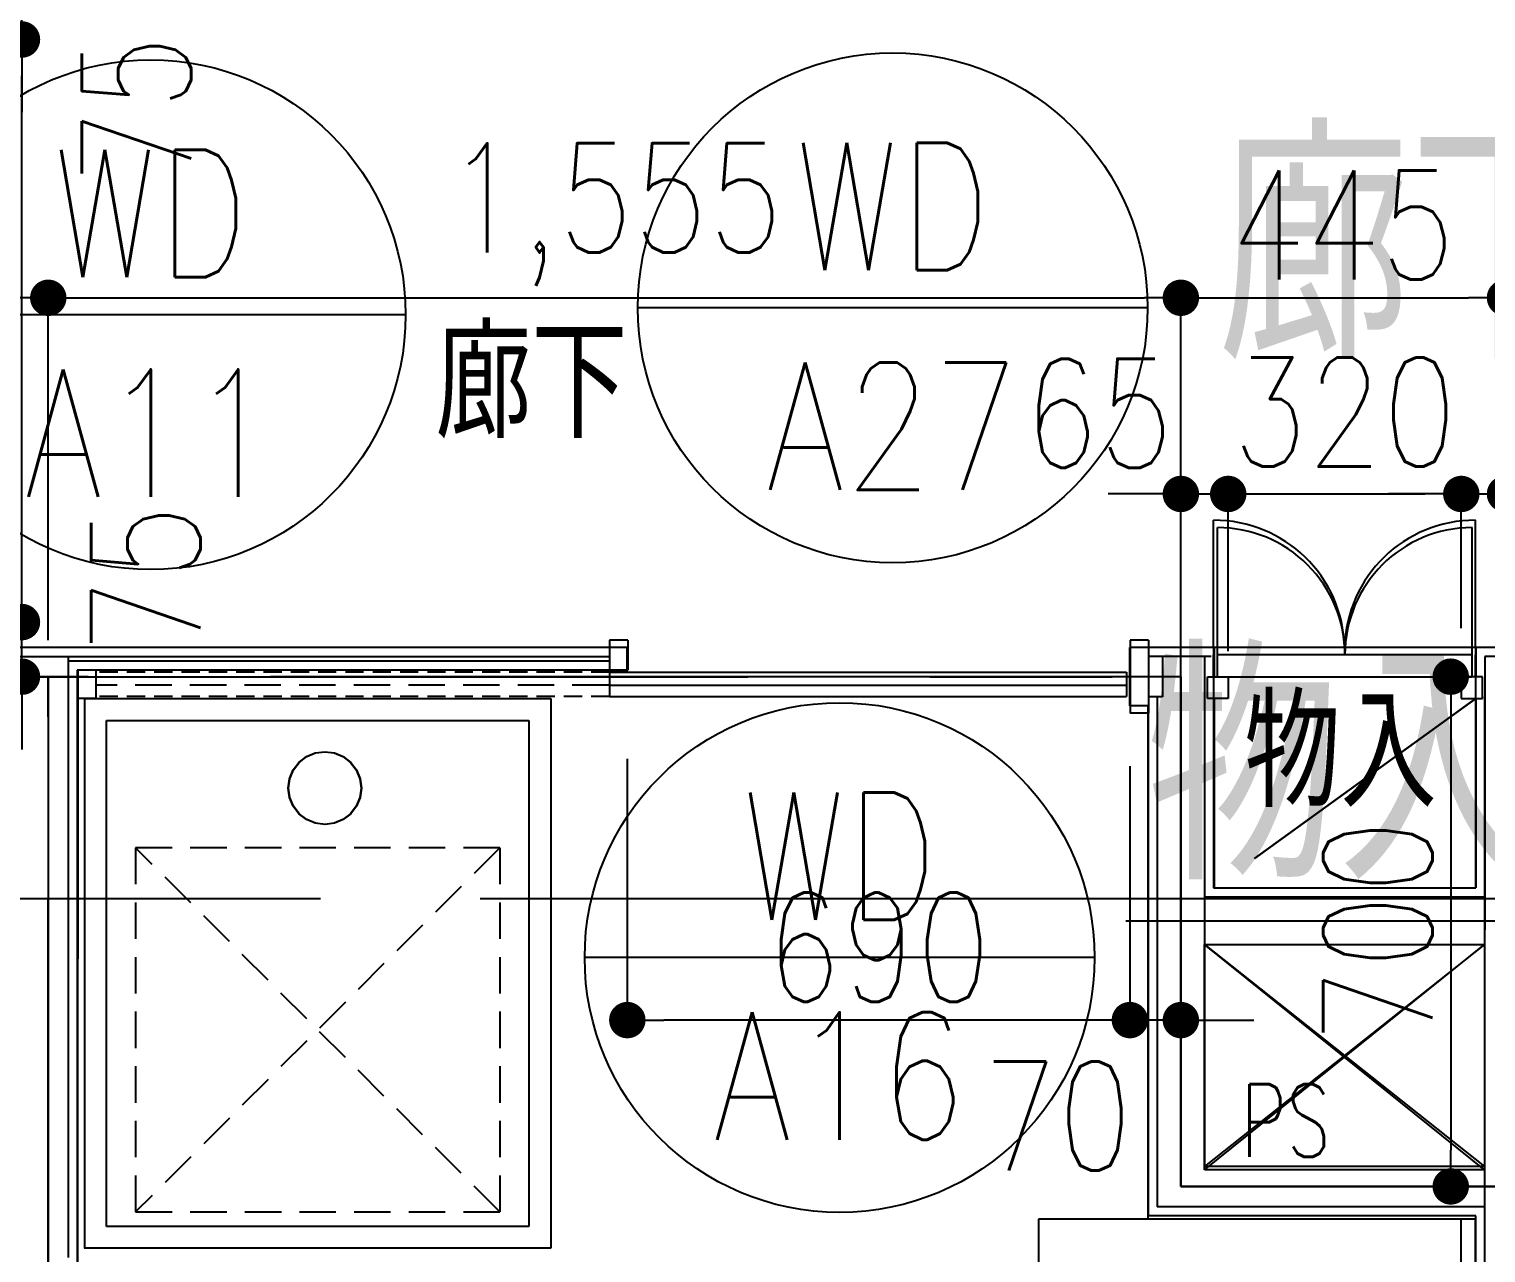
# Model space of a CAD drawing. Header units: millimetres. Extents: x 15495 to 166182, y -39946 to 18307.
# Drawn here: x 96053 to 98053, y -28248 to -26567 of the extents above; entities that cross this region are included whole.
import ezdxf
from ezdxf.enums import TextEntityAlignment as Align

# ---------------------------------------------------------------- set-up
doc = ezdxf.new("R2010")
doc.units = ezdxf.units.MM
doc.header["$LTSCALE"] = 1000
for name, pattern in [('CENTER', [2, 1.25, -0.25, 0.25, -0.25]), ('DASHED', [0.75, 0.5, -0.25]), ('DASHED2', [0.375, 0.25, -0.125])]:
    doc.linetypes.add(name, pattern=pattern)
doc.layers.get('0').update_dxf_attribs({"linetype": 'CONTINUOUS'})
for name, color, linetype in [('DT_ID', 13, 'CONTINUOUS'), ('E_TEXT', 3, 'CONTINUOUS'), ('F_FINI1-50', 190, 'CONTINUOUS'), ('F_FITT1-100', 5, 'CONTINUOUS'), ('F_FITT1-50', 5, 'CONTINUOUS'), ('SENMEN-A_B_C_E_F_TYPE_A_SANI-100', 60, 'CONTINUOUS'), ('SENMEN-A_B_C_E_F_TYPE_A_SANI-50', 60, 'CONTINUOUS'), ('SENMEN-A_B_C_E_F_TYPE_DT_ID', 13, 'CONTINUOUS'), ('TF-A_SANI-100', 60, 'CONTINUOUS'), ('TF-A_SANI-50', 60, 'CONTINUOUS'), ('TF-A_SANI_KYOUTSU', 60, 'CONTINUOUS'), ('TF-DT_ID-100', 13, 'CONTINUOUS'), ('TF-E_DIM-50', 3, 'CONTINUOUS'), ('TF-E_GRID-100', 1, 'CENTER'), ('TF-E_GRID-50', 1, 'CENTER'), ('TF-E_TEXT-100', 3, 'CONTINUOUS'), ('TF-E_TEXT-50', 3, 'CONTINUOUS'), ('TF-F_FINI1-100', 190, 'CONTINUOUS'), ('TF-F_FINI1-50', 190, 'CONTINUOUS'), ('TF-F_FITT1-100', 5, 'CONTINUOUS'), ('TF-F_FITT1-50', 5, 'CONTINUOUS'), ('TF-H-AREA-50', 1, 'CENTER'), ('TF-H_LINE1-100', 140, 'CONTINUOUS'), ('TF-H_LINE1-50', 140, 'CONTINUOUS'), ('TF-U_LGS-50', 120, 'CONTINUOUS')]:
    doc.layers.add(name, color=color, linetype=linetype)
doc.styles.add('DIM', font='romans.shx', dxfattribs={"width": 0.8, "bigfont": 'bigfont.shx'})
doc.styles.add('ROOM', font='romans.shx', dxfattribs={"width": 0.8, "bigfont": 'bigfont.shx'})
doc.styles.add('SENMEN-A_B_C_E_F_TYPE_STANDARD', font='TXT', dxfattribs={"bigfont": 'BIGFONT'})
doc.styles.get("Standard").update_dxf_attribs({"font": 'txt.shx', "bigfont": 'bigfont.shx'})
doc.dimstyles.new('DIM50_3_3', dxfattribs={"dimscale": 50, "dimtxt": 3, "dimasz": 1, "dimexe": 0, "dimexo": 1, "dimgap": 0.5, "dimtad": 1, "dimdec": 1, "dimdsep": 46, "dimlunit": 6, "dimtxsty": 'DIM', "dimblk1": 'DOT', "dimblk2": 'DOT', "dimsah": 1, "dimcen": 1, "dimclrd": 256, "dimclre": 256, "dimclrt": 256, "dimadec": 0, "dimazin": 0, "dimtfac": 1, "dimtdec": 1, "dimtix": 1, "dimtmove": 2, "dimatfit": 3, "dimldrblk": 'DOT', "dimfxl": 1, "dimtvp": 0.833333, "dimtolj": 1, "dimarcsym": 0})

# ---------------------------------------------------------------- blocks, each defined once
blk = doc.blocks.new('SENMEN-A_B_C_E_F_TYPE_SENMEN-2_1350')
at = {"layer": 'SENMEN-A_B_C_E_F_TYPE_A_SANI-100', "color": 6, "linetype": 'Continuous'}
for p, q in [((0, 0), (1320, 0)), ((0, 0), (1320, 0)), ((0, 0), (0, -600)), ((1320, 0), (1320, -600)), ((0, -600), (1320, -600))]:
    blk.add_line(p, q, dxfattribs=at)
at = {"layer": 'SENMEN-A_B_C_E_F_TYPE_A_SANI-100', "linetype": 'Continuous'}
for centre, radius, start, end in [((660, -535), 380, 90, 112.96), ((660, -535), 380, 67.04, 90), ((599.5, -392.3), 225, 112.96, 143.62), ((720.5, -392.3), 225, 36.38, 67.04), ((515, -330), 120, 143.62, 216.38), ((805, -330), 120, 323.62, 36.38), ((599.5, -267.7), 225, 216.38, 247.04), ((720.5, -267.7), 225, 292.96, 323.62), ((660, -125), 380, 247.04, 292.96)]:
    blk.add_arc(centre, radius, start, end, dxfattribs=at)
at = {"layer": 'SENMEN-A_B_C_E_F_TYPE_A_SANI-50', "color": 6, "linetype": 'Continuous'}
for p, q in [((0, 0), (0, -600)), ((0, 0), (1320, 0)), ((0, 0), (1320, 0)), ((1320, 0), (1320, -600)), ((0, -20), (1320, -20)), ((0, -600), (1320, -600))]:
    blk.add_line(p, q, dxfattribs=at)
at = {"layer": 'SENMEN-A_B_C_E_F_TYPE_A_SANI-50', "linetype": 'Continuous'}
for radius in [31, 20.5]:
    blk.add_circle((660, -252), radius, dxfattribs=at)
for centre, radius, start, end in [((660, -535), 380, 90, 112.96), ((660, -535), 380, 67.04, 90), ((599.5, -392.3), 225, 112.96, 143.62), ((720.5, -392.3), 225, 36.38, 67.04), ((515, -330), 120, 143.62, 216.38), ((805, -330), 120, 323.62, 36.38), ((599.5, -267.7), 225, 216.38, 247.04), ((720.5, -267.7), 225, 292.96, 323.62), ((660, -125), 380, 247.04, 292.96)]:
    blk.add_arc(centre, radius, start, end, dxfattribs=at)
at = {"layer": 'SENMEN-A_B_C_E_F_TYPE_DT_ID', "style": 'SENMEN-A_B_C_E_F_TYPE_STANDARD', "flags": 1}
for tag, p in [('SNメーカー', (2610.9, 3368.9)), ('SN品番', (2619.7, 3009.5)), ('SN価格', (2630.3, 2597.6)), ('SN取付個所', (2619.7, 2181.8)), ('SN寸法（W）', (2628.5, 1788.1)), ('SN寸法（D）', (2652.4, 1418.5)), ('SNカウンターカラー', (2655.4, 1020.6)), ('SN洗面台カラー', (2655.4, 604.1)), ('SN水栓金具', (2655.4, 104.1)), ('SN特記事項', (2655.4, -371.8))]:
    blk.add_attdef(tag, p, '', height=250, dxfattribs=at)
blk = doc.blocks.new('SENMEN-A_B_C_E_F_TYPE')
at = {"layer": 'SENMEN-A_B_C_E_F_TYPE_DT_ID', "linetype": 'Continuous'}
blk.add_blockref('SENMEN-A_B_C_E_F_TYPE_SENMEN-2_1350', (0, 0), dxfattribs=at)
blk = doc.blocks.new('WD-A16_100')
at = {"layer": 'F_FITT1-100'}
blk.add_line((715, 51.5), (5, 51.5), dxfattribs=at)
at = {"layer": 'F_FITT1-100', "linetype": 'DASHED', "ltscale": 0.1}
blk.add_line((715, 51.5), (1420, 51.5), dxfattribs=at)
blk = doc.blocks.new('TATEGU-KIGOU')
at = {"color": 2}
blk.add_line((350, 0), (-350, 0), dxfattribs=at)
blk.add_circle((0, 0), 350, dxfattribs=at)
at = {"color": 2, "style": 'ROOM', "width": 0.8}
for tag, p in [('建具種別', (0, 51.6)), ('建具番号', (0, -250.1))]:
    blk.add_attdef(tag, text='', height=175, dxfattribs=at).set_placement(p, align=Align.CENTER)
at = {"flags": 1}
for tag, p in [('内法寸法（W）', (-414, -713.8)), ('内法寸法（H）', (-414, -1063.8)), ('階', (-373.6, -1414.3)), ('部屋名', (-373.6, -1786.8)), ('メーカー名', (-373.6, -2148.9)), ('値段', (-373.6, -2498.9)), ('重量', (-373.6, -2848.9)), ('建具形状', (-373.6, -3199)), ('開閉方式', (-373.6, -3549)), ('取付場所', (-373.6, -3899)), ('見込', (-373.6, -4296.3)), ('扉厚', (-373.6, -4646.3)), ('仕上', (-373.6, -4996.3)), ('ガラス', (-373.6, -5346.3)), ('建具金物', (-373.6, -5696.3)), ('枠形状', (-373.6, -6046.3)), ('沓摺形状', (-373.6, -6396.3)), ('特記事項', (-373.6, -6746.3)), ('防火性能', (-373.6, -7096.3))]:
    blk.add_attdef(tag, p, '', height=175, dxfattribs=at)
blk = doc.blocks.new('ROOM')
at = {"layer": 'DT_ID', "flags": 1}
for tag, p in [('室番号', (0, 500)), ('面積', (0, -500)), ('内装制限', (0, -1000)), ('仕上レベル', (0, -1500)), ('スラブレベル', (0, -2000)), ('天井高', (0, -2500)), ('床下地', (0, -3000)), ('床仕上', (0, -3500)), ('巾木高さ', (0, -4000)), ('巾木仕上', (0, -4500)), ('壁下地', (0, -5000)), ('壁仕上', (0, -5500)), ('天井下地', (0, -6000)), ('天井仕上', (0, -6500)), ('見切縁', (0, -7000)), ('備考', (0, -7500))]:
    blk.add_attdef(tag, p, '', height=300, dxfattribs=at)
at = {"layer": 'E_TEXT', "style": 'ROOM', "width": 0.8}
blk.add_attdef('室名', (0, 0), '', height=300, dxfattribs=at)
blk = doc.blocks.new('WD-A27_100')
at = {"layer": 'F_FITT1-100'}
for p, q in [((-359.5, 0), (-359.5, 174.7)), ((0, 0), (0, 174.7)), ((0, 0), (-359.5, 0))]:
    blk.add_line(p, q, dxfattribs=at)
for centre, start, end in [((-358.8, -4.3), 1.385, 90.2315), ((-0.7, -4.3), 89.7686, 178.6158)]:
    blk.add_arc(centre, 179.1, start, end, dxfattribs=at)
blk = doc.blocks.new('TF-BLOCK_100')
at = {"layer": 'TF-A_SANI-100'}
for p, q in [((4840, 6775), (5479.5, 6775)), ((4840, 6775), (5479.5, 6775)), ((4840, 6020), (4840, 6775)), ((4840, 6020), (4840, 6775)), ((5480, 6775), (5480, 6020)), ((5480, 6775), (5480, 6020)), ((5144.5, 6695.3), (5156.56, 6700.3)), ((5144.5, 6695.3), (5156.56, 6700.3)), ((5156.56, 6700.3), (5169.5, 6702)), ((5156.56, 6700.3), (5169.5, 6702)), ((5169.5, 6702), (5182.44, 6700.3)), ((5169.5, 6702), (5182.44, 6700.3)), ((5182.44, 6700.3), (5194.5, 6695.3)), ((5182.44, 6700.3), (5194.5, 6695.3)), ((5126.2, 6677), (5134.14, 6687.36)), ((5126.2, 6677), (5134.14, 6687.36)), ((5134.14, 6687.36), (5144.5, 6695.3)), ((5134.14, 6687.36), (5144.5, 6695.3)), ((5194.5, 6695.3), (5204.86, 6687.36)), ((5194.5, 6695.3), (5204.86, 6687.36)), ((5204.86, 6687.36), (5212.8, 6677)), ((5204.86, 6687.36), (5212.8, 6677)), ((5119.5, 6652), (5121.2, 6664.94)), ((5119.5, 6652), (5121.2, 6664.94)), ((5121.2, 6664.94), (5126.2, 6677)), ((5121.2, 6664.94), (5126.2, 6677)), ((5212.8, 6677), (5217.8, 6664.94)), ((5212.8, 6677), (5217.8, 6664.94)), ((5217.8, 6664.94), (5219.5, 6652)), ((5217.8, 6664.94), (5219.5, 6652)), ((5121.2, 6639.06), (5119.5, 6652)), ((5121.2, 6639.06), (5119.5, 6652)), ((5219.5, 6652), (5217.8, 6639.06)), ((5219.5, 6652), (5217.8, 6639.06)), ((5126.2, 6627), (5121.2, 6639.06)), ((5126.2, 6627), (5121.2, 6639.06)), ((5134.14, 6616.64), (5126.2, 6627)), ((5134.14, 6616.64), (5126.2, 6627)), ((5212.8, 6627), (5204.86, 6616.64)), ((5212.8, 6627), (5204.86, 6616.64)), ((5217.8, 6639.06), (5212.8, 6627)), ((5217.8, 6639.06), (5212.8, 6627)), ((5144.5, 6608.7), (5134.14, 6616.64)), ((5144.5, 6608.7), (5134.14, 6616.64)), ((5156.56, 6603.7), (5144.5, 6608.7)), ((5156.56, 6603.7), (5144.5, 6608.7)), ((5169.5, 6602), (5156.56, 6603.7)), ((5169.5, 6602), (5156.56, 6603.7)), ((5182.44, 6603.7), (5169.5, 6602)), ((5182.44, 6603.7), (5169.5, 6602)), ((5194.5, 6608.7), (5182.44, 6603.7)), ((5194.5, 6608.7), (5182.44, 6603.7)), ((5204.86, 6616.64), (5194.5, 6608.7)), ((5204.86, 6616.64), (5194.5, 6608.7)), ((5479.5, 6020), (4839.5, 6020)), ((5479.5, 6020), (4839.5, 6020))]:
    blk.add_line(p, q, dxfattribs=at)
at = {"layer": 'TF-E_GRID-100'}
blk.add_line((30632.81, 6500), (-4082.3, 6500), dxfattribs=at)
at = {"layer": 'TF-F_FINI1-100'}
for p, q in [((5584.5, 6845), (4540.5, 6845)), ((5584.5, 6845), (5584.5, 6814)), ((6274.5, 6845), (6274.5, 6765)), ((6390, 6845), (6274.5, 6845)), ((6390, 6845), (6300, 6845)), ((6390, 6845), (6390, 6515)), ((6390, 6845), (6390, 6805)), ((6998.73, 6845), (6749.5, 6845)), ((6749.5, 6845), (6749.5, 6515)), ((6749.5, 6845), (6749.5, 6805)), ((5584.5, 6814), (4829.5, 6814)), ((4829.5, 6814), (4829.5, 6020)), ((4829.49, 6765), (4829.5, 4740)), ((6299.5, 6765), (6274.5, 6765)), ((6299.5, 6765), (6299.5, 6765)), ((6299.5, 6765), (6299.5, 6060)), ((6390, 6515), (6749.5, 6515)), ((6377.5, 6128), (6377.5, 6437)), ((6377.5, 6437), (6762, 6437)), ((6762, 6437), (6762, 6128)), ((6762, 6128), (6377.5, 6128)), ((6749.5, 6060), (6299.5, 6060)), ((6749.5, 4740), (6749.5, 6060)), ((4829.5, 6020), (4829.5, 4740))]:
    blk.add_line(p, q, dxfattribs=at)
at = {"layer": 'TF-F_FITT1-100'}
for p, q in [((6390, 6805), (6390, 6835)), ((6749.5, 6805), (6749.5, 6835))]:
    blk.add_line(p, q, dxfattribs=at)
at = {"layer": 'TF-H_LINE1-100', "linetype": 'CENTER', "ltscale": 0.3}
blk.add_line((6749.5, 6775), (6390, 6515), dxfattribs=at)
at = {"layer": 'TF-H_LINE1-100', "linetype": 'DASHED2', "ltscale": 0.2}
for p, q in [((5410, 6070), (4910, 6570)), ((5410, 6570), (4910, 6070)), ((5410, 6570), (4910, 6570)), ((4910, 6570), (4910, 6070)), ((5410, 6570), (5410, 6070)), ((4910, 6070), (5410, 6070))]:
    blk.add_line(p, q, dxfattribs=at)
at = {"layer": 'TF-H_LINE1-100'}
for p, q in [((6762, 6128), (6377.5, 6437)), ((6377.5, 6128), (6762, 6437))]:
    blk.add_line(p, q, dxfattribs=at)
at = {"layer": 'TF-A_SANI_KYOUTSU', "rotation": 270}
blk.add_blockref('SENMEN-A_B_C_E_F_TYPE', (6749.5, 6060), dxfattribs=at)
at = {"layer": 'TF-DT_ID-100'}
for p, values in [((5949.33, 7311.46), {'建具種別': 'WD', '建具番号': 'A27'}), ((4930.65, 7302), {'建具種別': 'WD', '建具番号': 'A11'}), ((5876.46, 6419.28), {'建具種別': 'WD', '建具番号': 'A16'})]:
    blk.add_blockref('TATEGU-KIGOU', p, dxfattribs=at).add_auto_attribs(values)
at = {"layer": 'TF-E_TEXT-100'}
ref = blk.add_blockref('ROOM', (6395.56, 7241.74), dxfattribs=at)
ref.add_attrib('室名', '廊下', (6395.56, 7241.74), dxfattribs={"height": 300, "style": 'ROOM', "width": 0.8})
ref = blk.add_blockref('ROOM', (6297.36, 6526.57), dxfattribs=at)
ref.add_attrib('室名', '物入', (6297.36, 6526.57), dxfattribs={"height": 300, "style": 'ROOM', "width": 0.8})
at = {"layer": 'TF-F_FITT1-100'}
blk.add_blockref('WD-A27_100', (6749.5, 6845), dxfattribs=at)
at = {"layer": 'TF-F_FITT1-100', "xscale": -1, "yscale": -1}
blk.add_blockref('WD-A16_100', (6274.5, 6845), dxfattribs=at)
blk = doc.blocks.new('DOT')
at = {"color": 0, "linetype": 'ByBlock'}
blk.add_line((-0.5, 0), (-1, 0), dxfattribs=at)
at = {"color": 0, "linetype": 'ByBlock', "const_width": 0.5}
blk.add_lwpolyline([(-0.25, 0, 1), (0.25, 0, 1)], format="xyb", close=True, dxfattribs=at)
blk = doc.blocks.new('*D713')
at = {"layer": 'TF-E_DIM-50', "lineweight": -2}
for p, q in [((96079.6, -27406.4), (96079.6, -26936.1)), ((96129.6, -26936.1), (97584.6, -26936.1)), ((97634.6, -27103.1), (97634.6, -26936.1))]:
    blk.add_line(p, q, dxfattribs=at)
at = {"layer": 'TF-E_DIM-50', "lineweight": -2, "xscale": 50, "yscale": 50, "zscale": 50, "rotation": 180}
blk.add_blockref('DOT', (96079.6, -26936.1), dxfattribs=at)
at = {"layer": 'TF-E_DIM-50', "lineweight": -2, "xscale": 50, "yscale": 50, "zscale": 50}
blk.add_blockref('DOT', (97634.6, -26936.1), dxfattribs=at)
at = {"layer": 'TF-E_DIM-50', "insert": (96857.1, -26821.8), "char_height": 150, "attachment_point": 5, "style": 'DIM'}
blk.add_mtext('\\A1;1,555', dxfattribs=at)
blk = doc.blocks.new('_DOT')
at = {"color": 0, "linetype": 'ByBlock'}
blk.add_line((-0.5, 0), (-1, 0), dxfattribs=at)
at = {"color": 0, "linetype": 'ByBlock', "const_width": 0.5}
blk.add_lwpolyline([(-0.25, 0, 1), (0.25, 0, 1)], format="xyb", close=True, dxfattribs=at)
blk = doc.blocks.new('WD-A16_50')
at = {"layer": 'F_FINI1-50'}
blk.add_line((740, 31), (1470, 31), dxfattribs=at)
at = {"layer": 'F_FITT1-50'}
for p, q in [((0, 90), (25, 90)), ((0, -10.000125), (0, 90)), ((25, -10.000125), (25, 90)), ((30, 34), (30, 67)), ((740, 67), (30, 67)), ((740, 34), (740, 67)), ((1445, 31), (1445, 70)), ((1445, 70), (1470, 70)), ((740, 34), (30, 34)), ((740, 31), (715, 31)), ((715, -10.000125), (715, 31)), ((740, -10.000125), (740, 31)), ((0, -10.000125), (25, -10.000125)), ((715, -10.00025), (740, -10.00025))]:
    blk.add_line(p, q, dxfattribs=at)
at = {"layer": 'F_FITT1-50', "linetype": 'DASHED2', "ltscale": 0.1}
for p, q in [((740, 67), (1445, 67)), ((740, 34), (1445, 34))]:
    blk.add_line(p, q, dxfattribs=at)
blk = doc.blocks.new('*D596')
at = {"layer": 'TF-E_DIM-50', "lineweight": -2}
for p, q in [((95855.8, -26581.4), (96043.5, -26581.4)), ((96043.5, -27331.4), (96043.5, -26631.4)), ((95855.8, -27381.4), (96043.5, -27381.4))]:
    blk.add_line(p, q, dxfattribs=at)
at = {"layer": 'TF-E_DIM-50', "lineweight": -2, "xscale": 50, "yscale": 50, "zscale": 50}
for p, rotation in [((96043.5, -26581.4), 90), ((96043.5, -27381.4), 270)]:
    blk.add_blockref('DOT', p, dxfattribs=dict(at, rotation=rotation))
at = {"layer": 'TF-E_DIM-50', "insert": (95943.5, -26981.4), "char_height": 150, "attachment_point": 5, "rotation": 90, "style": 'DIM'}
blk.add_mtext('\\A1;800', dxfattribs=at)
blk = doc.blocks.new('*D669')
at = {"layer": 'TF-E_DIM-50', "lineweight": -2}
for p, q in [((94889.6, -27029.1), (94889.6, -26936.1)), ((94939.6, -26936.1), (96029.6, -26936.1)), ((96079.6, -27060.9), (96079.6, -26936.1))]:
    blk.add_line(p, q, dxfattribs=at)
at = {"layer": 'TF-E_DIM-50', "lineweight": -2, "xscale": 50, "yscale": 50, "zscale": 50, "rotation": 180}
blk.add_blockref('DOT', (94889.6, -26936.1), dxfattribs=at)
at = {"layer": 'TF-E_DIM-50', "lineweight": -2, "xscale": 50, "yscale": 50, "zscale": 50}
blk.add_blockref('DOT', (96079.6, -26936.1), dxfattribs=at)
at = {"layer": 'TF-E_DIM-50', "insert": (95484.6, -26821.8), "char_height": 150, "attachment_point": 5, "style": 'DIM'}
blk.add_mtext('\\A1;1,190', dxfattribs=at)
blk = doc.blocks.new('*D595')
at = {"layer": 'TF-E_DIM-50', "lineweight": -2}
for p, q in [((96043.5, -27331.4), (96043.5, -27281.4)), ((95855.8, -27381.4), (96043.5, -27381.4)), ((96043.5, -27456.4), (96043.5, -27381.4)), ((96021.1, -27456.4), (96043.5, -27456.4)), ((96043.5, -27506.4), (96043.5, -27556.4))]:
    blk.add_line(p, q, dxfattribs=at)
at = {"layer": 'TF-E_DIM-50', "lineweight": -2, "xscale": 50, "yscale": 50, "zscale": 50}
for p, rotation in [((96043.5, -27381.4), 270), ((96043.5, -27456.4), 90)]:
    blk.add_blockref('DOT', p, dxfattribs=dict(at, rotation=rotation))
at = {"layer": 'TF-E_DIM-50', "insert": (96213.4, -27322.3), "char_height": 150, "attachment_point": 5, "rotation": 90, "style": 'DIM'}
blk.add_mtext('\\A1;75', dxfattribs=at)
blk = doc.blocks.new('*D709')
at = {"layer": 'TF-E_DIM-50', "lineweight": -2}
for p, q in [((96043.5, -26456.4), (96043.5, -26406.4)), ((95990.9, -26506.4), (96043.5, -26506.4)), ((96043.5, -26581.4), (96043.5, -26506.4)), ((95855.8, -26581.4), (96043.5, -26581.4)), ((96043.5, -26631.4), (96043.5, -26681.4))]:
    blk.add_line(p, q, dxfattribs=at)
at = {"layer": 'TF-E_DIM-50', "lineweight": -2, "xscale": 50, "yscale": 50, "zscale": 50}
for p, rotation in [((96043.5, -26506.4), 270), ((96043.5, -26581.4), 90)]:
    blk.add_blockref('DOT', p, dxfattribs=dict(at, rotation=rotation))
at = {"layer": 'TF-E_DIM-50', "insert": (96200.7, -26677.9), "char_height": 150, "attachment_point": 5, "rotation": 90, "style": 'DIM'}
blk.add_mtext('\\A1;75', dxfattribs=at)
blk = doc.blocks.new('*D633')
at = {"layer": 'TF-E_DIM-50', "lineweight": -2}
for p, q in [((97634.6, -27446.7), (97634.6, -26936.1)), ((97684.6, -26936.1), (98029.6, -26936.1)), ((98079.6, -27451.4), (98079.6, -26936.1))]:
    blk.add_line(p, q, dxfattribs=at)
at = {"layer": 'TF-E_DIM-50', "lineweight": -2, "xscale": 50, "yscale": 50, "zscale": 50, "rotation": 180}
blk.add_blockref('DOT', (97634.6, -26936.1), dxfattribs=at)
at = {"layer": 'TF-E_DIM-50', "lineweight": -2, "xscale": 50, "yscale": 50, "zscale": 50}
blk.add_blockref('DOT', (98079.6, -26936.1), dxfattribs=at)
at = {"layer": 'TF-E_DIM-50', "insert": (97857.1, -26836.1), "char_height": 150, "attachment_point": 5, "style": 'DIM'}
blk.add_mtext('\\A1;445', dxfattribs=at)
blk = doc.blocks.new('*D630')
at = {"layer": 'TF-E_DIM-50', "lineweight": -2}
for p, q in [((97969.6, -27205.5), (97919.6, -27205.5)), ((98019.6, -27389.6), (98019.6, -27205.5)), ((98019.6, -27205.5), (98079.6, -27205.5)), ((98079.6, -27508.8), (98079.6, -27205.5)), ((98129.6, -27205.5), (98179.6, -27205.5))]:
    blk.add_line(p, q, dxfattribs=at)
at = {"layer": 'TF-E_DIM-50', "lineweight": -2, "xscale": 50, "yscale": 50, "zscale": 50}
blk.add_blockref('DOT', (98019.6, -27205.5), dxfattribs=at)
at = {"layer": 'TF-E_DIM-50', "lineweight": -2, "xscale": 50, "yscale": 50, "zscale": 50, "rotation": 180}
blk.add_blockref('DOT', (98079.6, -27205.5), dxfattribs=at)
at = {"layer": 'TF-E_DIM-50', "insert": (98192.2, -27097.8), "char_height": 150, "attachment_point": 5, "style": 'DIM'}
blk.add_mtext('\\A1;60', dxfattribs=at)
blk = doc.blocks.new('*D632')
at = {"layer": 'TF-E_DIM-50', "lineweight": -2}
for p, q in [((97584.6, -27205.5), (97534.6, -27205.5)), ((97634.6, -27508.8), (97634.6, -27205.5)), ((97634.6, -27205.5), (97699.6, -27205.5)), ((97699.6, -27421.4), (97699.6, -27205.5)), ((97749.6, -27205.5), (97799.6, -27205.5))]:
    blk.add_line(p, q, dxfattribs=at)
at = {"layer": 'TF-E_DIM-50', "lineweight": -2, "xscale": 50, "yscale": 50, "zscale": 50}
blk.add_blockref('DOT', (97634.6, -27205.5), dxfattribs=at)
at = {"layer": 'TF-E_DIM-50', "lineweight": -2, "xscale": 50, "yscale": 50, "zscale": 50, "rotation": 180}
blk.add_blockref('DOT', (97699.6, -27205.5), dxfattribs=at)
at = {"layer": 'TF-E_DIM-50', "insert": (97521.8, -27094.7), "char_height": 150, "attachment_point": 5, "style": 'DIM'}
blk.add_mtext('\\A1;65', dxfattribs=at)
blk = doc.blocks.new('*D631')
at = {"layer": 'TF-E_DIM-50', "lineweight": -2}
for p, q in [((97699.6, -27421.4), (97699.6, -27205.5)), ((97749.6, -27205.5), (97969.6, -27205.5)), ((98019.6, -27363.2), (98019.6, -27205.5))]:
    blk.add_line(p, q, dxfattribs=at)
at = {"layer": 'TF-E_DIM-50', "lineweight": -2, "xscale": 50, "yscale": 50, "zscale": 50, "rotation": 180}
blk.add_blockref('DOT', (97699.6, -27205.5), dxfattribs=at)
at = {"layer": 'TF-E_DIM-50', "lineweight": -2, "xscale": 50, "yscale": 50, "zscale": 50}
blk.add_blockref('DOT', (98019.6, -27205.5), dxfattribs=at)
at = {"layer": 'TF-E_DIM-50', "insert": (97859.6, -27093), "char_height": 150, "attachment_point": 5, "style": 'DIM'}
blk.add_mtext('\\A1;320', dxfattribs=at)
blk = doc.blocks.new('WD-A27_50')
at = {"layer": 'F_FITT1-50'}
for p, q in [((-354.5, -10), (-354.5, 164.7)), ((-5, -10), (-5, 164.7)), ((-5, -10), (-354.5, -10)), ((-354.5, -40), (-354.5, -10)), ((-5, -40), (-5, -10)), ((-354.5, -40), (-5, -40))]:
    blk.add_line(p, q, dxfattribs=at)
at = {"layer": 'F_FITT1-50', "linetype": 'Continuous'}
for p, q in [((-368.5, -40), (-340, -40)), ((-368.5, -70), (-368.5, -40)), ((-340, -40), (-340, -70)), ((-20, -40), (-20, -70)), ((9, -40), (-20, -40)), ((9, -70), (9, -40)), ((-340, -70), (-368.5, -70)), ((-20, -70), (9, -70))]:
    blk.add_line(p, q, dxfattribs=at)
at = {"layer": 'F_FITT1-50'}
for centre, start, end in [((-354.5, -10), 359.9999, 90), ((-5, -10), 90, 180)]:
    blk.add_arc(centre, 174.7, start, end, dxfattribs=at)
blk = doc.blocks.new('*D609')
at = {"layer": 'TF-E_DIM-50', "lineweight": -2}
for p, q in [((97955.1, -27456.4), (98005.1, -27456.4)), ((98005.1, -27506.4), (98005.1, -28106.4)), ((97955.1, -28156.4), (98005.1, -28156.4))]:
    blk.add_line(p, q, dxfattribs=at)
at = {"layer": 'TF-E_DIM-50', "lineweight": -2, "xscale": 50, "yscale": 50, "zscale": 50}
for p, rotation in [((98005.1, -27456.4), 90), ((98005.1, -28156.4), 270)]:
    blk.add_blockref('DOT', p, dxfattribs=dict(at, rotation=rotation))
at = {"layer": 'TF-E_DIM-50', "insert": (97905.1, -27806.4), "char_height": 150, "attachment_point": 5, "rotation": 90, "style": 'DIM'}
blk.add_mtext('\\A1;700', dxfattribs=at)
blk = doc.blocks.new('*D608')
at = {"layer": 'TF-E_DIM-50', "lineweight": -2}
for p, q in [((96874.6, -27569), (96874.6, -27928)), ((97564.6, -27579.2), (97564.6, -27928)), ((97514.6, -27928), (96924.6, -27928))]:
    blk.add_line(p, q, dxfattribs=at)
at = {"layer": 'TF-E_DIM-50', "lineweight": -2, "xscale": 50, "yscale": 50, "zscale": 50, "rotation": 180}
blk.add_blockref('DOT', (96874.6, -27928), dxfattribs=at)
at = {"layer": 'TF-E_DIM-50', "lineweight": -2, "xscale": 50, "yscale": 50, "zscale": 50}
blk.add_blockref('DOT', (97564.6, -27928), dxfattribs=at)
at = {"layer": 'TF-E_DIM-50', "insert": (97219.6, -27828), "char_height": 150, "attachment_point": 5, "style": 'DIM'}
blk.add_mtext('\\A1;690', dxfattribs=at)
blk = doc.blocks.new('*D607')
at = {"layer": 'TF-E_DIM-50', "lineweight": -2}
for p, q in [((97564.6, -27860.5), (97564.6, -27928)), ((97634.6, -27899.6), (97634.6, -27928)), ((97514.6, -27928), (97464.6, -27928)), ((97634.6, -27928), (97564.6, -27928)), ((97684.6, -27928), (97734.6, -27928))]:
    blk.add_line(p, q, dxfattribs=at)
at = {"layer": 'TF-E_DIM-50', "lineweight": -2, "xscale": 50, "yscale": 50, "zscale": 50}
blk.add_blockref('DOT', (97564.6, -27928), dxfattribs=at)
at = {"layer": 'TF-E_DIM-50', "lineweight": -2, "xscale": 50, "yscale": 50, "zscale": 50, "rotation": 180}
blk.add_blockref('DOT', (97634.6, -27928), dxfattribs=at)
at = {"layer": 'TF-E_DIM-50', "insert": (97465.3, -28059.7), "char_height": 150, "attachment_point": 5, "style": 'DIM'}
blk.add_mtext('\\A1;70', dxfattribs=at)
blk = doc.blocks.new('TF-BLOCK_50')
at = {"layer": 'TF-A_SANI-50'}
for p, q in [((4840, 6775), (5480, 6775)), ((4840, 6775), (5480, 6775)), ((4840, 6020), (4840, 6775)), ((4840, 6020), (4840, 6775)), ((5480, 6775), (5480, 6020)), ((5480, 6775), (5480, 6020)), ((4870, 6745), (5450, 6745)), ((4870, 6745), (5450, 6745)), ((4870, 6050), (4870, 6745)), ((4870, 6050), (4870, 6745)), ((5450, 6745), (5450, 6050)), ((5450, 6745), (5450, 6050)), ((5145, 6695.3), (5157.06, 6700.3)), ((5145, 6695.3), (5157.06, 6700.3)), ((5157.06, 6700.3), (5170, 6702)), ((5157.06, 6700.3), (5170, 6702)), ((5170, 6702), (5182.94, 6700.3)), ((5170, 6702), (5182.94, 6700.3)), ((5182.94, 6700.3), (5195, 6695.3)), ((5182.94, 6700.3), (5195, 6695.3)), ((5126.7, 6677), (5134.64, 6687.36)), ((5126.7, 6677), (5134.64, 6687.36)), ((5134.64, 6687.36), (5145, 6695.3)), ((5134.64, 6687.36), (5145, 6695.3)), ((5195, 6695.3), (5205.36, 6687.36)), ((5195, 6695.3), (5205.36, 6687.36)), ((5205.36, 6687.36), (5213.3, 6677)), ((5205.36, 6687.36), (5213.3, 6677)), ((5120, 6652), (5121.7, 6664.94)), ((5120, 6652), (5121.7, 6664.94)), ((5121.7, 6664.94), (5126.7, 6677)), ((5121.7, 6664.94), (5126.7, 6677)), ((5213.3, 6677), (5218.3, 6664.94)), ((5213.3, 6677), (5218.3, 6664.94)), ((5218.3, 6664.94), (5220, 6652)), ((5218.3, 6664.94), (5220, 6652)), ((5121.7, 6639.06), (5120, 6652)), ((5121.7, 6639.06), (5120, 6652)), ((5220, 6652), (5218.3, 6639.06)), ((5220, 6652), (5218.3, 6639.06)), ((5126.7, 6627), (5121.7, 6639.06)), ((5126.7, 6627), (5121.7, 6639.06)), ((5134.64, 6616.64), (5126.7, 6627)), ((5134.64, 6616.64), (5126.7, 6627)), ((5213.3, 6627), (5205.36, 6616.64)), ((5213.3, 6627), (5205.36, 6616.64)), ((5218.3, 6639.06), (5213.3, 6627)), ((5218.3, 6639.06), (5213.3, 6627)), ((5145, 6608.7), (5134.64, 6616.64)), ((5145, 6608.7), (5134.64, 6616.64)), ((5157.06, 6603.7), (5145, 6608.7)), ((5157.06, 6603.7), (5145, 6608.7)), ((5170, 6602), (5157.06, 6603.7)), ((5170, 6602), (5157.06, 6603.7)), ((5182.94, 6603.7), (5170, 6602)), ((5182.94, 6603.7), (5170, 6602)), ((5195, 6608.7), (5182.94, 6603.7)), ((5195, 6608.7), (5182.94, 6603.7)), ((5205.36, 6616.64), (5195, 6608.7)), ((5205.36, 6616.64), (5195, 6608.7)), ((5450, 6050), (4870, 6050)), ((5450, 6050), (4870, 6050)), ((5480, 6020), (4840, 6020)), ((5480, 6020), (4840, 6020))]:
    blk.add_line(p, q, dxfattribs=at)
at = {"layer": 'TF-E_GRID-50'}
for p, q in [((31163.65, 6500), (-4082.3, 6500)), ((6269.51, 6469.5), (6908.15, 6469.5))]:
    blk.add_line(p, q, dxfattribs=at)
at = {"layer": 'TF-F_FINI1-50'}
for p, q in [((5560, 6845), (4460, 6845)), ((6386.65, 6845), (6300, 6845)), ((6390.5, 6845), (6300.5, 6845)), ((6390.5, 6845), (6390.5, 6805)), ((6970.01, 6845), (6750, 6845)), ((6750, 6845), (6750, 6805)), ((4830.5, 6814), (4830, 6020)), ((6300, 6765), (6300, 6064.5)), ((6390.5, 6775), (6390.5, 6515)), ((6750, 6775), (6750, 6515)), ((6390.5, 6515), (6750, 6515)), ((6750, 6064.5), (6300, 6064.5)), ((6750, 4738.75), (6750, 6064.5)), ((4830, 6020), (4830, 4738.75))]:
    blk.add_line(p, q, dxfattribs=at)
at = {"layer": 'TF-H-AREA-50'}
for points in [[(4500.5, 7755), (4500.5, 6805), (6345, 6804.99), (6345, 6105), (6790, 6105), (6790, 6805), (9280, 6805), (9280, 7755), (4500.5, 7755)], [(2900, 6805), (2900, 3250), (4790, 3250), (4790, 6805), (2900, 6805)], [(4790, 6805), (4790, 4700), (6790, 4700), (6790, 6105), (6345, 6105), (6345, 6804.99), (4790, 6804.99)]]:
    blk.add_lwpolyline(points, dxfattribs=at)
at = {"layer": 'TF-H_LINE1-50', "linetype": 'CENTER', "ltscale": 0.3}
blk.add_line((6750, 6775), (6390.5, 6515), dxfattribs=at)
at = {"layer": 'TF-H_LINE1-50', "linetype": 'DASHED2', "ltscale": 0.2}
for p, q in [((5410, 6570), (4910, 6070)), ((5410, 6070), (4910, 6570)), ((5410, 6570), (4910, 6570)), ((4910, 6570), (4910, 6070)), ((5410, 6570), (5410, 6070)), ((4910, 6070), (5410, 6070))]:
    blk.add_line(p, q, dxfattribs=at)
at = {"layer": 'TF-H_LINE1-50'}
for p, q in [((6378, 6132.5), (6762.5, 6437)), ((6762.5, 6132.5), (6378, 6437))]:
    blk.add_line(p, q, dxfattribs=at)
at = {"layer": 'TF-U_LGS-50'}
for p, q in [((4460, 6832.5), (5560, 6832.5)), ((4817.5, 6832.5), (4817.5, 6007.5)), ((5560, 6826.5), (4817.5, 6826.5)), ((6386.65, 6832.5), (6300, 6832.5)), ((6378, 6832.5), (6313, 6832.5)), ((6320, 6832.5), (6320, 6777.5)), ((6378, 6132.5), (6378, 6832.5)), ((6970.01, 6832.5), (6762.5, 6832.5)), ((6762.5, 6832.5), (6762.5, 6457.5)), ((6320, 6777.5), (6300, 6777.5)), ((6312.5, 6777.5), (6312.5, 6077)), ((6762.5, 4726.25), (6762.5, 6777.5)), ((6378, 6502.5), (6762.5, 6502.5)), ((6378, 6437), (6762.5, 6437)), ((6762.5, 6132.5), (6378, 6132.5)), ((6762.5, 6077), (6312.5, 6077))]:
    blk.add_line(p, q, dxfattribs=at)
at = {"layer": 'TF-A_SANI_KYOUTSU', "rotation": 270}
blk.add_blockref('SENMEN-A_B_C_E_F_TYPE', (6749.5, 6060), dxfattribs=at)
at = {"layer": 'TF-E_TEXT-50'}
ref = blk.add_blockref('ROOM', (5321.51, 7132.71), dxfattribs=dict(at, xscale=0.5, yscale=0.5, zscale=0.5))
ref.add_attrib('室名', '廊下', (5321.51, 7132.71), dxfattribs={"height": 150, "style": 'ROOM', "width": 0.8})
ref = blk.add_blockref('ROOM', (6432.14, 6626), dxfattribs=dict(at, xscale=0.5, yscale=0.5, zscale=0.5))
ref.add_attrib('室名', '物入', (6432.14, 6626), dxfattribs={"height": 150, "style": 'ROOM', "width": 0.8})
at = {"layer": 'TF-F_FITT1-50'}
blk.add_blockref('WD-A27_50', (6750, 6845), dxfattribs=at)
at = {"layer": 'TF-F_FITT1-50', "xscale": -1, "yscale": -1}
blk.add_blockref('WD-A16_50', (6300.5, 6845), dxfattribs=at)
at = {"layer": 'TF-E_TEXT-50', "width": 0.7}
blk.add_text('PS', height=100, dxfattribs=at).set_placement((6488.81, 6195.51), align=Align.MIDDLE)
at = {"layer": 'TF-E_DIM-50'}
for base, p1, p2, picture, middle in [((4753.9, 7755), (4516.19, 7680), (4651.3, 7755), '*D709', (4911.14, 7583.45)), ((4753.9, 6880), (4681.56, 6805), (4516.19, 6880), '*D595', (4923.84, 6939.08))]:
    dim = blk.add_linear_dim(base=base, p1=p1, p2=p2, angle=90, dimstyle='DIM50_3_3', dxfattribs=at)
    dim.commit()
    dim.dimension.update_dxf_attribs({"geometry": picture, "text_midpoint": middle, "dimtype": 128, "insert": (-91289.59, 34261.4)})
for base, p1, p2, picture, middle in [((4753.9, 7680), (4516.19, 6880), (4516.19, 7680), '*D596', (4653.9, 7280)), ((6715.52, 6105), (6715.52, 6805), (6715.52, 6105), '*D609', (6615.52, 6455))]:
    dim = blk.add_linear_dim(base=base, p1=p1, p2=p2, angle=90, dimstyle='DIM50_3_3', dxfattribs=at)
    dim.commit()
    dim.dimension.update_dxf_attribs({"geometry": picture, "text_midpoint": middle, "insert": (-91289.59, 34261.4)})
for base, p1, p2, picture, middle in [((4790, 7325.29), (3600, 7182.28), (4790, 7150.48), '*D669', (4195, 7439.58)), ((6345, 7325.29), (4790, 6805), (6345, 7108.31), '*D713', (5567.5, 7439.58)), ((6790, 7325.29), (6345, 6764.65), (6790, 6759.98), '*D633', (6567.5, 7425.29)), ((5585, 6333.44), (6275, 6732.2), (5585, 6742.41), '*D608', (5930, 6433.44))]:
    dim = blk.add_linear_dim(base=base, p1=p1, p2=p2, dimstyle='DIM50_3_3', dxfattribs=at)
    dim.commit()
    dim.dimension.update_dxf_attribs({"geometry": picture, "text_midpoint": middle, "insert": (-91289.59, 34261.4)})
for base, p1, p2, picture, middle in [((6410, 7055.92), (6345, 6702.6), (6410, 6790.03), '*D632', (6232.24, 7166.73)), ((6730, 7055.92), (6410, 6790.03), (6730, 6848.16), '*D631', (6570, 7168.45)), ((6790, 7055.92), (6730, 6821.83), (6790, 6702.61), '*D630', (6902.64, 7163.57)), ((6275, 6333.44), (6345, 6311.83), (6275, 6450.88), '*D607', (6175.76, 6201.65))]:
    dim = blk.add_linear_dim(base=base, p1=p1, p2=p2, dimstyle='DIM50_3_3', dxfattribs=at)
    dim.commit()
    dim.dimension.update_dxf_attribs({"geometry": picture, "text_midpoint": middle, "dimtype": 128, "insert": (-91289.59, 34261.4)})

msp = doc.modelspace()

# ---------------------------------------------------------------- block references
for name in ['TF-BLOCK_100', 'TF-BLOCK_50']:
    msp.add_blockref(name, (91289.6, -34261.4))

doc.saveas('drawing.dxf')
